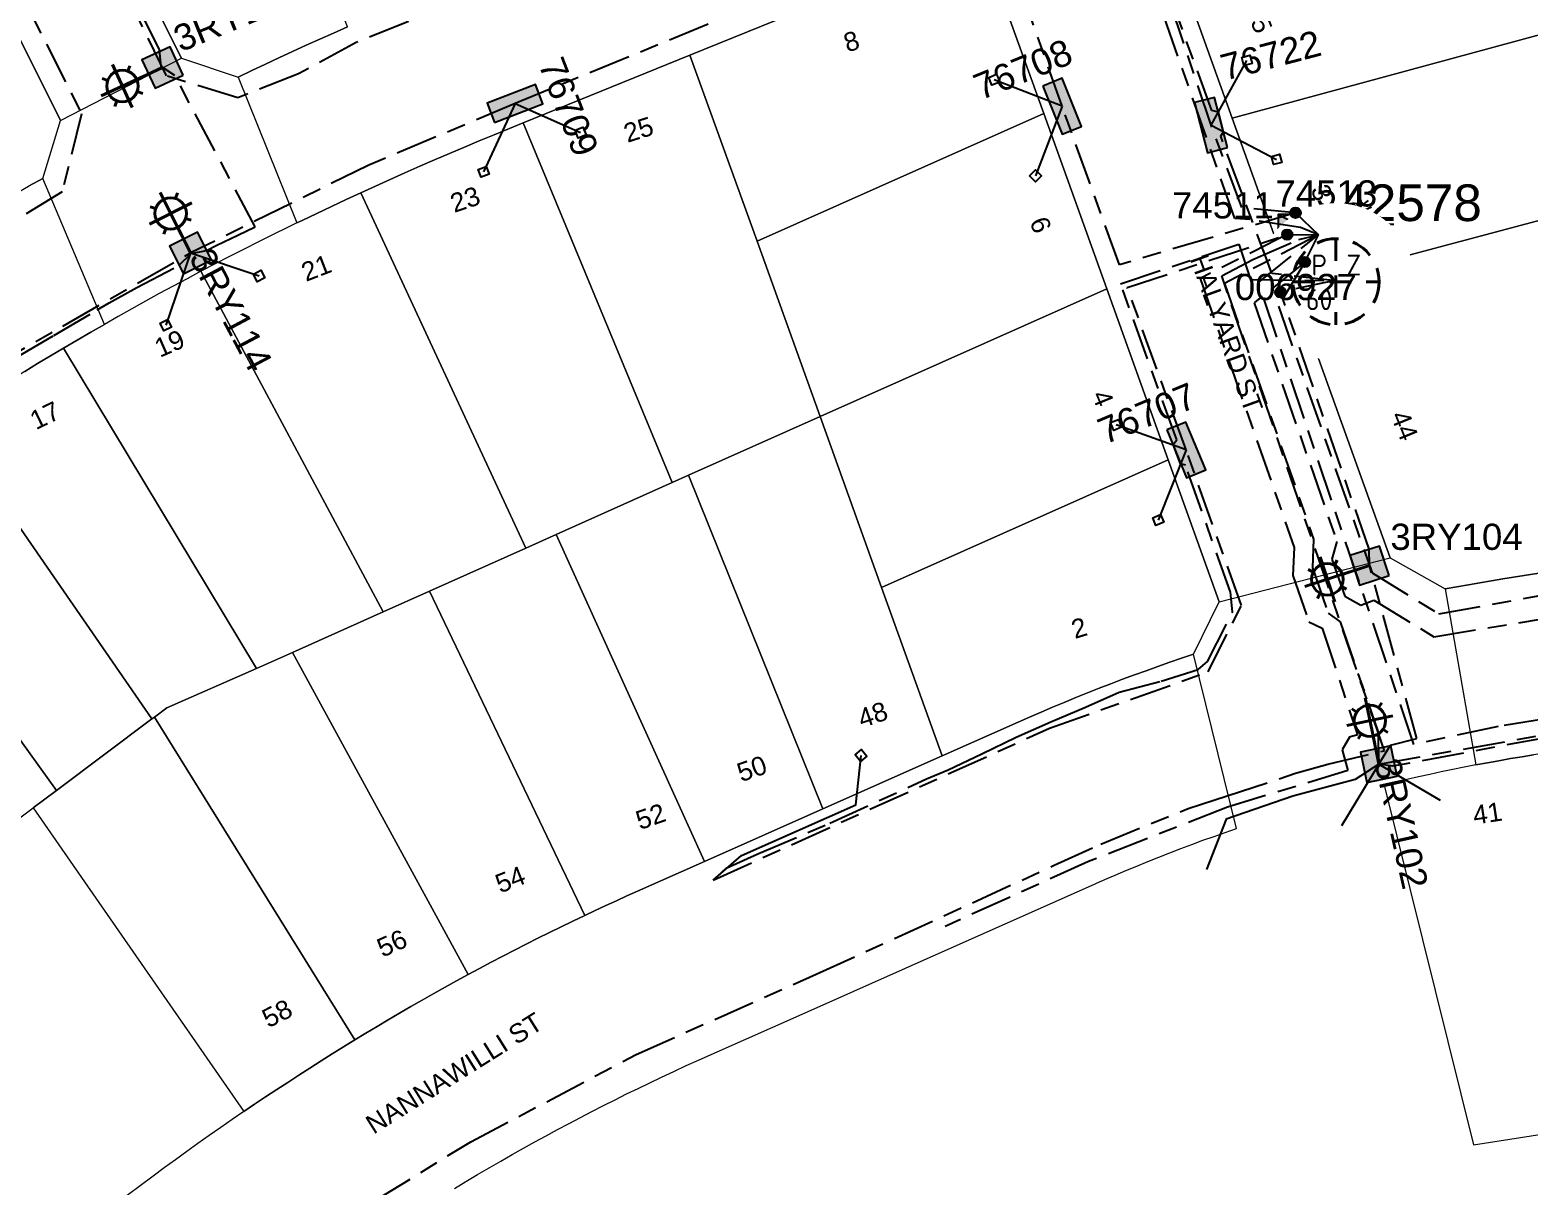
# Model space of a CAD drawing. Header units: metres. Extents: x 301080 to 303013, y 6182698 to 6183880.
# Drawn here: x 302355.8 to 302498.9, y 6182844.8 to 6182955.2 of the extents above; entities that cross this region are included whole.
import ezdxf
from ezdxf.enums import TextEntityAlignment as Align

# ---------------------------------------------------------------- set-up
doc = ezdxf.new("R2010")
doc.units = ezdxf.units.M
doc.linetypes.add('Cable Exist UG', pattern=[8.2, 4, -1.2, 1.8, -1.2])
doc.linetypes.add('Dash', pattern=[5, 3, -2])
doc.layers.get('0').update_dxf_attribs({"color": 6})
doc.layers.add('Cadastre Land Parcels_SP_EXT', color=9, linetype='Continuous', lineweight=5)
doc.layers.add('Cadastre Roads_SP_EXT', color=9, linetype='Continuous', lineweight=5)
for name, color, linetype in [('Equip_HV_EXT', 7, 'Continuous'), ('Equip_LV_EXT', 7, 'Continuous'), ('Equip_SL_EXT', 7, 'Continuous'), ('Equip_SP_SL_EXT', 7, 'Continuous'), ('Mains_HV_EXT', 7, 'Continuous'), ('Mains_LV_EXT', 7, 'Continuous'), ('Mains_SL_EXT', 7, 'Continuous'), ('Services_SP_EXT', 7, 'Continuous'), ('Sub_SP_EXT', 7, 'Continuous'), ('SupportsUG_SP_LV_EXT', 7, 'Continuous'), ('SupportsUG_SP_LV_SL_EXT', 7, 'Continuous')]:
    doc.layers.add(name, color=color, linetype=linetype)
doc.styles.add('COLUMN_LABEL', font='arial.ttf')
doc.styles.add('iecARIAL', font='arial.ttf', dxfattribs={"height": 2})
doc.styles.add('IESYMBOL1', font='isocp.shx')
doc.styles.add('POLE_LABEL', font='arial.ttf')
doc.styles.add('SLCP_LABEL', font='arial.ttf', dxfattribs={"height": 3.5})
doc.styles.get("Standard").update_dxf_attribs({"font": 'arial.ttf'})
doc.styles.add('SWITCH_LABEL', font='arial.ttf', dxfattribs={"height": 2.5})

# ---------------------------------------------------------------- blocks, each defined once
blk = doc.blocks.new('SUB_PADMOUNT_EXT')
for points in [[(0, 0), (-3.84, 1.92), (-3.84, -1.92)], [(0, 0), (3.84, 1.92), (3.84, -1.92)]]:
    blk.add_hatch(color=256).paths.add_polyline_path(points)
for p, q in [((3.84, 1.92), (-3.84, -1.92)), ((-3.84, 1.92), (3.84, -1.92))]:
    blk.add_line(p, q)
blk.add_lwpolyline([(-3.84, -1.92), (3.84, -1.92), (3.84, 1.92), (-3.84, 1.92)], close=True)
for tag, height, flags, p in [('ASSET_NUM', 3.5, 8, (2, 2)), ('STREET_CODE', 0.2, 9, (1.5, 0)), ('CONSTRUCTED_VOLTAGE', 0.2, 9, (1.5, -0.2)), ('OPERATING_VOLTAGE', 0.2, 9, (1.5, -0.6)), ('ORIENTATION', 0.2, 9, (1.5, -0.8)), ('OWNED_BY', 0.2, 9, (1.5, -1)), ('OPERATED_BY', 0.2, 9, (1.5, -1.2)), ('NO_PHASES', 0.2, 9, (1.5, -0.4)), ('MAINTAINED_BY', 0.2, 9, (1.5, -1.4)), ('SECONDARY_VOLTAGE', 0.2, 9, (1.5, -1.6)), ('STATE', 0.2, 9, (1.5, -1.8)), ('SUBSTATION_TYPE', 0.2, 9, (1.5, -2.2)), ('PARENT', 0.2, 9, (1.5, -2)), ('USAGE', 0.2, 9, (1.5, -2.4)), ('LEGEND', 0.2, 9, (1.5, -2.6)), ('LOCATION', 0.2, 9, (1.5, -2.8)), ('STREETNAME', 0.2, 9, (1.5, -3)), ('SUBURB', 0.2, 9, (1.5, -3.2)), ('Z', 0.2, 1, (1.5, -3.6)), ('NOTES', 0.2, 9, (1.5, -3.4))]:
    blk.add_attdef(tag, text='', height=height, dxfattribs=dict(flags=flags)).set_placement(p, align=Align.MIDDLE_LEFT)
blk = doc.blocks.new('COLUMN_EXT')
blk.add_hatch(color=256).paths.add_polyline_path([(-1.49, 1.48), (-1.49, -1.49), (1.48, -1.49), (1.48, 1.48)])
blk.add_lwpolyline([(-1.49, -1.49), (1.48, -1.49), (1.48, 1.48), (-1.49, 1.48)], close=True)
for tag, height, style, flags, p in [('ASSET_NUM', 2.5, 'COLUMN_LABEL', 8, (2, 2)), ('STRUCTURE_PLANT_NUMBER', 0.2, 'POLE_LABEL', 9, (1.81, 0.03)), ('STREET_CODE', 0.2, 'COLUMN_LABEL', 9, (1.81, -0.2))]:
    blk.add_attdef(tag, text='', height=height, dxfattribs=dict(style=style, flags=flags)).set_placement(p, align=Align.MIDDLE_LEFT)
at = {"flags": 9}
for tag, p in [('COLUMN_TYPE', (1.81, -0.4)), ('OWNED_BY', (1.81, -0.6)), ('STATE', (1.81, -0.8)), ('USAGE', (1.81, -1)), ('LEGEND', (1.81, -1.2)), ('LOCATION', (1.81, -1.4)), ('STREETNAME', (1.81, -1.6)), ('SUBURB', (1.81, -1.8)), ('NOTES', (1.81, -2))]:
    blk.add_attdef(tag, text='', height=0.2, dxfattribs=at).set_placement(p, align=Align.MIDDLE_LEFT)
at = {"flags": 1}
blk.add_attdef('Z', (1.81, -2.35), '', height=0.2, dxfattribs=at)
blk = doc.blocks.new('PILLAR_EXT')
blk.add_hatch(color=256).paths.add_polyline_path([(-2.475, 0.99), (-2.475, -0.99), (2.475, -0.99), (2.475, 0.99)])
blk.add_lwpolyline([(-2.475, -0.99), (2.475, -0.99), (2.475, 0.99), (-2.475, 0.99)], close=True)
at = {"style": 'iecARIAL', "flags": 8}
blk.add_attdef('ASSET_NUM', (1.5, 3.5), '', height=2.5, dxfattribs=at)
for tag, p, flags in [('OWNED_BY', (0, -0.2), 9), ('STATE', (0, -0.4), 9), ('SUPPORT_TYPE', (0, -0.6), 9), ('USAGE', (0, -0.8), 9), ('LEGEND', (0, -1), 9), ('LOCATION', (0, -1.2), 9), ('NOTES', (0, -1.4), 9), ('PARENT', (0, -1.6), 9), ('STREETNAME', (0, -1.8), 9), ('SUBURB', (0, -2), 1)]:
    blk.add_attdef(tag, p, '', height=0.2, dxfattribs=dict(flags=flags))
blk = doc.blocks.new('SL_LANTERN_EXT')
at = {"lineweight": 40}
for p, q in [((0, 1.97), (0, 6.47)), ((-1.46, 5.68), (-1.06, 5.28)), ((1.46, 5.68), (1.06, 5.28)), ((-2.25, 4.22), (2.25, 4.22)), ((-1.46, 2.76), (-1.06, 3.16)), ((1.46, 2.76), (1.06, 3.16)), ((0, 0), (0, 2.72))]:
    blk.add_line(p, q, dxfattribs=at)
blk.add_circle((0, 4.22), 1.5, dxfattribs=at)
at = {"style": 'iecARIAL', "flags": 8}
blk.add_attdef('ASSET_NUM', (1.5, 1.5), '', height=2.5, dxfattribs=at)
for tag, p, height, flags in [('CONSTRUCTED_VOLTAGE', (0.98, -0.65), 0.2, 9), ('CONTROL_TYPE', (0.98, -0.85), 0.2, 9), ('LANTERN_PURPOSE', (0.98, -1.05), 0.2, 9), ('LANTERN_TYPE', (0.98, -1.25), 0.2, 9), ('NO_PHASES', (0.98, -1.45), 0.2, 9), ('LNUMBER', (2.18, -3.25), 2.5, 8), ('OPERATING_VOLTAGE', (0.98, -1.65), 0.2, 9), ('ORIENTATION', (0.98, -1.85), 0.2, 9), ('OWNED_BY', (0.98, -2.05), 0.2, 9), ('STATE', (0.98, -2.25), 0.2, 9), ('USAGE', (0.98, -2.45), 0.2, 9), ('CEXIST', (0.98, -2.65), 0.2, 9), ('CNEW', (0.98, -2.85), 0.2, 9), ('CNUMBER', (0.98, -3.05), 0.2, 9), ('CREMOVE', (0.98, -3.25), 0.2, 9), ('CREPLACE', (0.98, -3.45), 0.2, 9), ('LKINGHEIGHT', (0.98, -3.65), 0.2, 9), ('LBRACKET', (0.98, -3.85), 0.2, 9), ('LBRACKETVOCAB', (0.98, -4.05), 0.2, 9), ('LCATEGORY', (0.98, -4.25), 0.2, 9), ('LCHARGE1', (0.98, -4.45), 0.2, 9), ('LCHARGE1PERCENT', (0.98, -4.65), 0.2, 9), ('LCHARGE2', (0.98, -4.85), 0.2, 9), ('LCHARGE2PERCENT', (0.98, -5.05), 0.2, 9), ('LCHARGE3', (0.98, -5.25), 0.2, 9), ('LCHARGE3PERCENT', (0.98, -5.45), 0.2, 9), ('LEXIST', (0.98, -5.65), 0.2, 9), ('LLAMP', (0.98, -5.85), 0.2, 9), ('LLAMPVOCAB', (0.98, -6.05), 0.2, 9), ('LMAST', (0.98, -6.25), 0.2, 9), ('LMASTVOCAB', (0.98, -6.45), 0.2, 9), ('LNEW', (0.98, -6.65), 0.2, 9), ('LANTNUMBER', (0.98, -6.85), 0.2, 9), ('LOUTREACH', (0.98, -7.25), 0.2, 9), ('LOUTREACHVOCAB', (0.98, -7.45), 0.2, 9), ('LRATECODE', (0.98, -7.65), 0.2, 9), ('LREMOVE', (0.98, -7.85), 0.2, 9), ('LREPLACE', (0.98, -8.05), 0.2, 9), ('LTYPE', (0.98, -8.25), 0.2, 9), ('LTYPEVOCAB', (0.98, -8.45), 0.2, 9), ('LEGEND', (0.98, -8.65), 0.2, 9), ('STREETNAME', (0.98, -9.25), 0.2, 9), ('SUBURB', (0.98, -9.45), 0.2, 1), ('LOCATION', (0.98, -8.85), 0.2, 9), ('NOTES', (0.98, -9.05), 0.2, 9)]:
    blk.add_attdef(tag, p, '', height=height, dxfattribs=dict(flags=flags))
blk = doc.blocks.new('CCP_EXT')
at = {"flags": 9}
for tag, p in [('LEGEND', (0, -1.4)), ('STATE', (0, -1.8)), ('LIFE_SUPPORT', (0, -1.6)), ('NOTES', (0, -2))]:
    blk.add_attdef(tag, text='', height=0.2, dxfattribs=at).set_placement(p, align=Align.MIDDLE_LEFT)
blk.add_wipeout([(0, 0.57), (0.57, 0), (0, -0.57), (-0.57, 0)])
blk.add_lwpolyline([(-0.57, 0), (0, 0.57), (0.57, 0), (0, -0.57), (-0.57, 0)])
at = {"flags": 1}
blk.add_attdef('Z', (0, 0), '', height=0.2, dxfattribs=at)
at = {"flags": 9}
for tag, p in [('CCP_TYPE', (0, 0)), ('CONSTRUCTED_VOLTAGE', (0, -0.2)), ('OPERATING_VOLTAGE', (0, -0.6)), ('ORIENTATION', (0, -0.8)), ('OWNED_BY', (0, -1)), ('NO_PHASES', (0, -0.4)), ('USAGE', (0, -1.2))]:
    blk.add_attdef(tag, text='', height=0.2, dxfattribs=at).set_placement(p, align=Align.MIDDLE_LEFT)
blk = doc.blocks.new('LV_UG_DFUSE_CLOSED_EXT')
for points in [[(1, 0), (0, 0)], [(5.04, 0.73), (2.16, -0.72)], [(5.05, -0.71), (2.16, 0.72)], [(6.2, 0.01), (7.2, 0.01)]]:
    blk.add_lwpolyline(points)
for centre in [(1.8, 0), (5.4, 0.01)]:
    blk.add_circle(centre, 0.8)
at = {"flags": 9}
for tag, p in [('ACTUAL_STATUS', (0, 0)), ('CONSTRUCTED_VOLTAGE', (0, -0.2)), ('OPERATING_VOLTAGE', (0, -0.6)), ('ORIENTATION', (0, -0.8)), ('STATE', (0, -1)), ('SWITCH_TYPE', (0, -1.2)), ('NO_PHASES', (0, -0.4)), ('USAGE', (0, -1.4)), ('NOTES', (0, -1.6))]:
    blk.add_attdef(tag, text='', height=0.2, dxfattribs=at).set_placement(p, align=Align.MIDDLE_LEFT)
at = {"flags": 1}
blk.add_attdef('Z', (0, 0), '', height=0.2, dxfattribs=at)
blk = doc.blocks.new('SWG_HOLEC_SU_EXT')
blk.add_line((1.8, -2), (5.8, -2))
for points in [[(1, 0), (0, 0)], [(6.6, 0), (7.6, 0)]]:
    blk.add_lwpolyline(points)
for points in [[(1.8, -0.8, 1), (1.8, 0.8, 1)], [(5.8, -0.8, 1), (5.8, 0.8, 1)]]:
    blk.add_lwpolyline(points, format="xyb", close=True)
at = {"style": 'SWITCH_LABEL', "flags": 8}
blk.add_attdef('ASSET_NUM', text='', height=2.5, rotation=179.9544, dxfattribs=at).set_placement((-2.4, 0), align=Align.MIDDLE_LEFT)
at = {"flags": 1}
blk.add_attdef('Z', (0, 0), '', height=0.2, dxfattribs=at)
at = {"flags": 9}
for tag, p in [('ACTUAL_STATUS', (0, -0.4)), ('CONSTRUCTED_VOLTAGE', (0, -0.6)), ('OPERATING_VOLTAGE', (0, -1)), ('ORIENTATION', (0, -1.2)), ('OWNED_BY', (0, -1.4)), ('NO_PHASES', (0, -0.8)), ('STATE', (0, -1.8)), ('SWITCH_TYPE', (0, -2)), ('STREETNAME', (0, -2.6)), ('SUBURB', (0, -2.8)), ('PARENT', (0, -1.6)), ('USAGE', (0, -2.2)), ('LOCATION', (0, -2.4)), ('NOTES', (0, -3))]:
    blk.add_attdef(tag, text='', height=0.2, dxfattribs=at).set_placement(p, align=Align.MIDDLE_LEFT)
at = {"style": 'SWITCH_LABEL', "flags": 9}
blk.add_attdef('STREET_CODE', text='', height=0.2, dxfattribs=at).set_placement((0, -0.2), align=Align.MIDDLE_LEFT)
blk = doc.blocks.new('SLCP_ZELL_EXT')
blk.add_wipeout([(-0.24, 7.5), (-0.71, 7.47), (-1.17, 7.41), (-1.64, 7.32), (-2.09, 7.21), (-2.54, 7.06), (-2.98, 6.89), (-3.41, 6.69), (-3.82, 6.46), (-4.22, 6.21), (-4.6, 5.93), (-4.96, 5.63), (-5.31, 5.31), (-5.63, 4.96), (-5.93, 4.6), (-6.21, 4.22), (-6.46, 3.82), (-6.69, 3.41), (-6.89, 2.98), (-7.06, 2.54), (-7.21, 2.09), (-7.32, 1.64), (-7.41, 1.17), (-7.47, 0.71), (-7.5, 0.24), (-7.5, -0.24), (-7.47, -0.71), (-7.41, -1.17), (-7.32, -1.64), (-7.21, -2.09), (-7.06, -2.54), (-6.89, -2.98), (-6.69, -3.41), (-6.46, -3.82), (-6.21, -4.22), (-5.93, -4.6), (-5.63, -4.96), (-5.31, -5.31), (-4.96, -5.63), (-4.6, -5.93), (-4.22, -6.21), (-3.82, -6.46), (-3.41, -6.69), (-2.98, -6.89), (-2.54, -7.06), (-2.09, -7.21), (-1.64, -7.32), (-1.17, -7.41), (-0.71, -7.47), (-0.24, -7.5), (0.24, -7.5), (0.71, -7.47), (1.17, -7.41), (1.64, -7.32), (2.09, -7.21), (2.54, -7.06), (2.98, -6.89), (3.41, -6.69), (3.82, -6.46), (4.22, -6.21), (4.6, -5.93), (4.96, -5.63), (5.31, -5.31), (5.63, -4.96), (5.93, -4.6), (6.21, -4.22), (6.46, -3.82), (6.69, -3.41), (6.89, -2.98), (7.06, -2.54), (7.21, -2.09), (7.32, -1.64), (7.41, -1.17), (7.47, -0.71), (7.5, -0.24), (7.5, 0.24), (7.47, 0.71), (7.41, 1.17), (7.32, 1.64), (7.21, 2.09), (7.06, 2.54), (6.89, 2.98), (6.69, 3.41), (6.46, 3.82), (6.21, 4.22), (5.93, 4.6), (5.63, 4.96), (5.31, 5.31), (4.96, 5.63), (4.6, 5.93), (4.22, 6.21), (3.82, 6.46), (3.41, 6.69), (2.98, 6.89), (2.54, 7.06), (2.09, 7.21), (1.64, 7.32), (1.17, 7.41), (0.71, 7.47), (0.24, 7.5)])
at = {"linetype": 'Dash', "lineweight": 40, "ltscale": 0.7}
for p, q in [((0, 4.11), (0, -4.11)), ((-4.11, 0), (4.11, 0))]:
    blk.add_line(p, q, dxfattribs=at)
blk.add_circle((0, 0), 4.11, dxfattribs=at)
at = {"lineweight": 40, "style": 'IESYMBOL1'}
for s, p in [('P', (-1.6, 0)), ('Z', (1.7, 0)), ('60', (-1.61, -3.31))]:
    blk.add_text(s, height=2, dxfattribs=at).set_placement(p, align=Align.BOTTOM_CENTER)
at = {"style": 'SLCP_LABEL'}
for tag, height, flags, p in [('ASSET_NUM', 2.5, 8, (2, 2)), ('STREET_CODE', 0.2, 9, (0, -0.2))]:
    blk.add_attdef(tag, text='', height=height, dxfattribs=dict(at, flags=flags)).set_placement(p, align=Align.MIDDLE_LEFT)
at = {"flags": 1}
blk.add_attdef('Z', (0, 0), '', height=0.2, dxfattribs=at)
at = {"flags": 9}
for tag, p in [('CONSTRUCTED_VOLTAGE', (0, -0.4)), ('CONTROL_TYPE', (0, -0.6)), ('OPERATING_VOLTAGE', (0, -1)), ('ORIENTATION', (0, -1.2)), ('OWNED_BY', (0, -1.4)), ('NO_PHASES', (0, -0.8)), ('STATE', (0, -2)), ('USAGE', (0, -1.6)), ('LOCATION', (0, -1.8)), ('NOTES', (0, -2.2))]:
    blk.add_attdef(tag, text='', height=0.2, dxfattribs=at).set_placement(p, align=Align.MIDDLE_LEFT)
blk = doc.blocks.new('CONNECTOR_NODE_EXT')
h = blk.add_hatch(color=256)
edge = h.paths.add_edge_path()
edge.add_arc((0, 0), 0.5, 0, 360)
blk.add_circle((0, 0), 0.5)
at = {"flags": 1}
blk.add_attdef('Z', (0, 0), '', height=0.2, dxfattribs=at)
at = {"flags": 9}
for tag, p in [('CONNECTOR_TYPE', (0, 0)), ('CONSTRUCTED_VOLTAGE', (0, -0.2)), ('OPERATING_VOLTAGE', (0, -0.6)), ('ORIENTATION', (0, -0.8)), ('SUBTYPE', (0, -1)), ('NO_PHASES', (0, -0.4)), ('USAGE', (0, -1.2)), ('NOTES', (0, -1.4))]:
    blk.add_attdef(tag, text='', height=0.2, dxfattribs=at).set_placement(p, align=Align.MIDDLE_LEFT)

msp = doc.modelspace()

# ---------------------------------------------------------------- linework, layer by layer
at = {"layer": 'Cadastre Land Parcels_SP_EXT', "linetype": 'Continuous'}
for points in [[(302376.94, 6182951.29), (302378.24, 6182951.9), (302379.53, 6182952.51), (302380.84, 6182953.11), (302382.14, 6182953.71), (302383.44, 6182954.3), (302384.75, 6182954.88), (302386.06, 6182955.46), (302379.68, 6182971.89), (302363.75, 6182965.47), (302370.25, 6182952.47), (302375.65, 6182950.67), (302376.94, 6182951.29)], [(302501.77, 6182955.26), (302496.01, 6182971.21), (302464.76, 6182962.71), (302470.49, 6182946.75), (302501.77, 6182955.26)], [(302452.5, 6182947.21), (302447.44, 6182961.3), (302443.8, 6182962.93), (302440.6, 6182961.64), (302418.75, 6182952.78), (302425.15, 6182935.03), (302452.5, 6182947.21)], [(302347.75, 6182935.64), (302349.06, 6182936.43), (302350.37, 6182937.21), (302351.68, 6182937.98), (302353, 6182938.75), (302354.33, 6182939.51), (302355.65, 6182940.26), (302356.99, 6182941), (302358.69, 6182946.54), (302352.08, 6182959.78), (302336.46, 6182948.92), (302346.45, 6182934.85), (302347.75, 6182935.64)], [(302500.47, 6182937.19), (302507.62, 6182939.1), (302501.77, 6182955.26), (302470.49, 6182946.75), (302476.25, 6182930.73), (302500.47, 6182937.19)], [(302418.61, 6182912.68), (302431.17, 6182918.28), (302425.15, 6182935.03), (302418.75, 6182952.78), (302402.85, 6182946.3), (302417.04, 6182911.98), (302418.61, 6182912.68)], [(302458.52, 6182930.45), (302452.5, 6182947.21), (302425.15, 6182935.03), (302431.17, 6182918.28), (302458.52, 6182930.45)], [(302405.98, 6182907.03), (302417.04, 6182911.98), (302402.85, 6182946.3), (302400.08, 6182945.17), (302398.65, 6182944.58), (302397.23, 6182943.99), (302395.81, 6182943.39), (302394.39, 6182942.78), (302392.97, 6182942.16), (302391.56, 6182941.54), (302390.15, 6182940.91), (302388.75, 6182940.27), (302387.34, 6182939.63), (302403.09, 6182905.73), (302405.98, 6182907.03)], [(302393.9, 6182901.61), (302403.09, 6182905.73), (302387.34, 6182939.63), (302385.94, 6182938.98), (302384.54, 6182938.33), (302383.14, 6182937.67), (302381.75, 6182937), (302381.23, 6182936.75), (302380.36, 6182936.33), (302378.97, 6182935.65), (302377.59, 6182934.96), (302376.21, 6182934.26), (302374.83, 6182933.56), (302373.46, 6182932.85), (302372.09, 6182932.14), (302389.49, 6182899.63), (302393.9, 6182901.61)], [(302491.92, 6182902.03), (302493.02, 6182902.23), (302494.12, 6182902.42), (302495.22, 6182902.6), (302496.32, 6182902.78), (302505.66, 6182904.25), (302500.47, 6182937.19), (302476.25, 6182930.73), (302485.56, 6182904.8), (302490.82, 6182901.83), (302491.92, 6182902.03)], [(302380.82, 6182895.76), (302389.49, 6182899.63), (302372.09, 6182932.14), (302370.77, 6182931.43), (302369.44, 6182930.72), (302368.12, 6182930.01), (302366.8, 6182929.28), (302365.49, 6182928.55), (302364.18, 6182927.82), (302362.88, 6182927.07), (302361.57, 6182926.32), (302360.27, 6182925.57), (302358.98, 6182924.8), (302377.38, 6182894.24), (302380.82, 6182895.76)], [(302464.37, 6182914.14), (302458.52, 6182930.45), (302431.17, 6182918.28), (302437.03, 6182901.97), (302464.37, 6182914.14)], [(302367.66, 6182889.58), (302368.83, 6182890.46), (302377.38, 6182894.24), (302358.98, 6182924.8), (302357.74, 6182924.07), (302356.51, 6182923.33), (302355.28, 6182922.58), (302354.05, 6182921.82), (302352.83, 6182921.06), (302351.61, 6182920.3), (302350.4, 6182919.54), (302349.19, 6182918.77), (302347.98, 6182918), (302354.15, 6182909.64), (302353.66, 6182909.34), (302367.42, 6182889.41), (302367.66, 6182889.58)], [(302442.81, 6182885.89), (302437.03, 6182901.97), (302431.17, 6182918.28), (302418.61, 6182912.68), (302431.43, 6182880.83), (302442.81, 6182885.89)], [(302367.42, 6182889.41), (302353.66, 6182909.34), (302354.15, 6182909.64), (302347.98, 6182918), (302346.71, 6182917.17), (302345.44, 6182916.33), (302344.18, 6182915.49), (302342.92, 6182914.65), (302341.67, 6182913.79), (302340.41, 6182912.93), (302339.17, 6182912.07), (302338.25, 6182911.43), (302343.48, 6182903.91), (302344.09, 6182902.34), (302358.3, 6182882.6), (302367.42, 6182889.41)], [(302450.06, 6182889.11), (302451.15, 6182889.59), (302452.25, 6182890.07), (302453.35, 6182890.53), (302454.46, 6182891), (302455.57, 6182891.45), (302456.68, 6182891.9), (302457.79, 6182892.34), (302458.91, 6182892.77), (302460.03, 6182893.2), (302461.15, 6182893.61), (302462.27, 6182894.02), (302463.4, 6182894.43), (302464.53, 6182894.82), (302465.66, 6182895.21), (302466.8, 6182895.6), (302469.24, 6182900.58), (302464.37, 6182914.14), (302437.03, 6182901.97), (302442.81, 6182885.89), (302450.06, 6182889.11)], [(302431.43, 6182880.83), (302418.61, 6182912.68), (302417.04, 6182911.98), (302405.98, 6182907.03), (302420.15, 6182875.82), (302431.43, 6182880.83)], [(302356.07, 6182880.93), (302358.3, 6182882.6), (302344.09, 6182902.34), (302343.48, 6182903.91), (302338.25, 6182911.43), (302327.82, 6182904.14), (302333.04, 6182896.72), (302333.14, 6182896.33), (302348.4, 6182875.21), (302356.07, 6182880.93)], [(302409.71, 6182871.13), (302410.72, 6182871.6), (302411.73, 6182872.06), (302412.74, 6182872.52), (302413.75, 6182872.97), (302420.15, 6182875.82), (302405.98, 6182907.03), (302403.09, 6182905.73), (302393.9, 6182901.61), (302408.71, 6182870.66), (302409.71, 6182871.13)], [(302398.68, 6182865.61), (302399.78, 6182866.2), (302400.89, 6182866.78), (302402, 6182867.35), (302403.11, 6182867.92), (302404.22, 6182868.48), (302405.34, 6182869.03), (302406.46, 6182869.58), (302407.58, 6182870.12), (302408.71, 6182870.66), (302393.9, 6182901.61), (302389.49, 6182899.63), (302380.82, 6182895.76), (302397.58, 6182865.02), (302398.68, 6182865.61)], [(302387.83, 6182859.43), (302388.9, 6182860.07), (302389.97, 6182860.71), (302391.05, 6182861.34), (302392.13, 6182861.97), (302393.21, 6182862.59), (302394.3, 6182863.2), (302395.39, 6182863.81), (302396.48, 6182864.42), (302397.58, 6182865.02), (302380.82, 6182895.76), (302377.38, 6182894.24), (302368.83, 6182890.46), (302367.66, 6182889.58), (302386.76, 6182858.78), (302387.83, 6182859.43)], [(302377.21, 6182852.65), (302378.26, 6182853.35), (302379.32, 6182854.04), (302380.37, 6182854.73), (302381.43, 6182855.42), (302382.49, 6182856.1), (302383.55, 6182856.78), (302384.62, 6182857.45), (302385.69, 6182858.12), (302386.76, 6182858.78), (302367.66, 6182889.58), (302367.42, 6182889.41), (302358.3, 6182882.6), (302356.07, 6182880.93), (302376.17, 6182851.94), (302377.21, 6182852.65)], [(302498, 6182849.47), (302507.36, 6182850.94), (302501.59, 6182886.35), (302499.25, 6182885.99), (302498.15, 6182885.81), (302497.04, 6182885.63), (302495.94, 6182885.43), (302494.83, 6182885.23), (302493.73, 6182885.02), (302492.63, 6182884.81), (302491.53, 6182884.59), (302490.44, 6182884.36), (302489.34, 6182884.12), (302488.25, 6182883.88), (302487.15, 6182883.63), (302486.06, 6182883.37), (302484.97, 6182883.1), (302493.51, 6182848.77), (302498, 6182849.47)]]:
    msp.add_lwpolyline(points, close=True, dxfattribs=at)
at = {"layer": 'Cadastre Roads_SP_EXT', "linetype": 'Continuous'}
for points in [[(302352.08, 6182959.78), (302358.69, 6182946.54), (302370.25, 6182952.47), (302370.25, 6182952.47), (302363.75, 6182965.47)], [(302355.28, 6182922.58), (302356.51, 6182923.33), (302357.74, 6182924.07), (302358.98, 6182924.8), (302360.27, 6182925.57), (302361.57, 6182926.32), (302362.88, 6182927.07), (302356.99, 6182941), (302355.65, 6182940.26)], [(302505.66, 6182904.25), (302496.32, 6182902.78), (302495.22, 6182902.6), (302494.12, 6182902.42), (302493.02, 6182902.23), (302491.92, 6182902.03), (302490.82, 6182901.83), (302493.73, 6182885.02), (302494.83, 6182885.23), (302495.94, 6182885.43), (302497.04, 6182885.63), (302498.15, 6182885.81), (302499.25, 6182885.99)]]:
    msp.add_lwpolyline(points, dxfattribs=at)
at = {"layer": 'Mains_LV_EXT', "linetype": 'Cable Exist UG'}
for points in [[(302399.51, 6182958.99), (302386.91, 6182953.99), (302381.41, 6182950.97), (302375.6, 6182948.7), (302368.81, 6182950.8), (302359.15, 6182970.59), (302357.32, 6182976.46), (302357.75, 6182981.68)], [(302468.47, 6182946.09), (302456.7, 6182981.25)], [(302353.65, 6182961.12), (302360.7, 6182947.18), (302358.84, 6182939.72), (302335.88, 6182925.72)], [(302484.48, 6182885.11), (302516.73, 6182890.82)]]:
    msp.add_lwpolyline(points, dxfattribs=at)
at = {"layer": 'Mains_SL_EXT', "linetype": 'Cable Exist UG'}
for points in [[(302368.29, 6182951.7), (302368.13, 6182953.28), (302368.13, 6182953.28), (302362.06, 6182965.44)], [(302371.15, 6182933.85), (302372.61, 6182934.11), (302372.61, 6182934.11), (302373.6, 6182934.64), (302375.61, 6182935.58), (302377.25, 6182936.39), (302369.6, 6182950.84), (302368.29, 6182951.7)], [(302537.68, 6182907.62), (302537.65, 6182905.7), (302539.5, 6182894), (302537.46, 6182893.7), (302529.25, 6182892.44), (302518.36, 6182890.59), (302518.03, 6182890.03), (302516.02, 6182889.69), (302515.57, 6182890.16), (302500.61, 6182887.66), (302485.82, 6182884.91), (302484.48, 6182885.11)], [(302484.48, 6182885.11), (302485.59, 6182886.92), (302488.1, 6182887.55), (302483.58, 6182904.05)]]:
    msp.add_lwpolyline(points, dxfattribs=at)
at = {"layer": 'Services_SP_EXT'}
for points in [[(302484.48, 6182885.11), (302482.21, 6182883.62), (302476.26, 6182882.05), (302469.9, 6182879.86), (302468.04, 6182875.06)], [(302484.48, 6182885.11), (302480.9, 6182879.2)], [(302484.48, 6182885.11), (302490.34, 6182881.65)]]:
    msp.add_lwpolyline(points, dxfattribs=at)

# ---------------------------------------------------------------- block references
at = {"layer": 'Equip_HV_EXT'}
ref = msp.add_blockref('SWG_HOLEC_SU_EXT', (302476.84, 6182935.18), dxfattribs=dict(at, rotation=24.19758178595617))
ref.add_attrib('ASSET_NUM', '74511', dxfattribs={"layer": '0', "height": 2.5, "style": 'SWITCH_LABEL'}).set_placement((302474.45, 6182936.43), align=Align.BOTTOM_RIGHT)
ref = msp.add_blockref('SWG_HOLEC_SU_EXT', (302477.01, 6182936.32), dxfattribs=dict(at, rotation=350.7185353344932))
ref.add_attrib('ASSET_NUM', '74513', dxfattribs={"layer": '0', "height": 2.5, "style": 'SWITCH_LABEL'}).set_placement((302474.61, 6182937.57), align=Align.BOTTOM_LEFT)
ref = msp.add_blockref('SWG_HOLEC_SU_EXT', (302477.39, 6182934.37), dxfattribs=dict(at, rotation=36.62132726554156))
ref.add_attrib('ASSET_NUM', '74512', dxfattribs={"layer": '0', "height": 2.5, "style": 'SWITCH_LABEL'}).set_placement((302474.99, 6182935.62), align=Align.TOP_LEFT)
at = {"layer": 'Equip_LV_EXT'}
for p in [(302477.76, 6182935.93), (302477.97, 6182936.3), (302478.31, 6182936.54), (302478.72, 6182936.63)]:
    msp.add_blockref('LV_UG_DFUSE_CLOSED_EXT', p, dxfattribs=at)
at = {"layer": 'Equip_SP_SL_EXT'}
for p, rotation in [((302368.43, 6182951.59), 114.7913433982836), ((302371.1, 6182933.89), 26.7547643951004), ((302483.58, 6182904.05), 108.0326241496978), ((302484.48, 6182885.11), 11.72271635466102)]:
    msp.add_blockref('SL_LANTERN_EXT', p, dxfattribs=dict(at, rotation=rotation))
at = {"layer": 'Sub_SP_EXT'}
ref = msp.add_blockref('SUB_PADMOUNT_EXT', (302478.71, 6182935.63), dxfattribs=at)
ref.add_attrib('ASSET_NUM', '42578', dxfattribs={"layer": '0', "height": 3.5}).set_placement((302480.71, 6182935.88), align=Align.BOTTOM_LEFT)
at = {"layer": 'SupportsUG_SP_LV_EXT'}
ref = msp.add_blockref('PILLAR_EXT', (302454.26, 6182947.89), dxfattribs=dict(at, rotation=292.0370560037279))
ref.add_attrib('ASSET_NUM', '76708', dxfattribs={"layer": '0', "height": 2.5, "rotation": 22.0733, "style": 'iecARIAL'}).set_placement((302455.76, 6182951.39), align=Align.BOTTOM_RIGHT)
ref = msp.add_blockref('PILLAR_EXT', (302468.47, 6182946.09), dxfattribs=dict(at, rotation=104.6132483141077))
ref.add_attrib('ASSET_NUM', '76722', dxfattribs={"layer": '0', "height": 2.5, "rotation": 14.7216, "style": 'iecARIAL'}).set_placement((302469.97, 6182949.59), align=Align.BOTTOM_LEFT)
ref = msp.add_blockref('PILLAR_EXT', (302402.06, 6182948.15), dxfattribs=dict(at, rotation=20.96743616202474))
ref.add_attrib('ASSET_NUM', '76709', dxfattribs={"layer": '0', "height": 2.5, "rotation": 291.1914, "style": 'iecARIAL'}).set_placement((302403.56, 6182951.65), align=Align.BOTTOM_LEFT)
ref = msp.add_blockref('PILLAR_EXT', (302466.1, 6182915.09), dxfattribs=dict(at, rotation=292.4087055590213))
ref.add_attrib('ASSET_NUM', '76707', dxfattribs={"layer": '0', "height": 2.5, "rotation": 22.4449, "style": 'iecARIAL'}).set_placement((302467.6, 6182918.59), align=Align.BOTTOM_RIGHT)
at = {"layer": 'SupportsUG_SP_LV_SL_EXT'}
ref = msp.add_blockref('COLUMN_EXT', (302368.43, 6182951.59), dxfattribs=dict(at, rotation=114.7913433982836))
ref.add_attrib('ASSET_NUM', '3RY116', dxfattribs={"layer": '0', "height": 2.5, "rotation": 22.1408, "style": 'COLUMN_LABEL'}).set_placement((302370.43, 6182952.34), align=Align.BOTTOM_LEFT)
ref = msp.add_blockref('COLUMN_EXT', (302371.1, 6182933.89), dxfattribs=dict(at, rotation=26.7547643951004))
ref.add_attrib('ASSET_NUM', '3RY114', dxfattribs={"layer": '0', "height": 2.5, "rotation": 297.9043, "style": 'COLUMN_LABEL'}).set_placement((302373.1, 6182934.64), align=Align.TOP_LEFT)
ref = msp.add_blockref('COLUMN_EXT', (302483.58, 6182904.05), dxfattribs=dict(at, rotation=108.0326241496978))
ref.add_attrib('ASSET_NUM', '3RY104', dxfattribs={"layer": '0', "height": 2.5, "style": 'COLUMN_LABEL'}).set_placement((302485.58, 6182904.8), align=Align.BOTTOM_LEFT)
ref = msp.add_blockref('COLUMN_EXT', (302484.48, 6182885.11), dxfattribs=dict(at, rotation=11.72271635466102))
ref.add_attrib('ASSET_NUM', '3RY102', dxfattribs={"layer": '0', "height": 2.5, "rotation": 282.5654, "style": 'COLUMN_LABEL'}).set_placement((302486.48, 6182885.86), align=Align.TOP_LEFT)

# ---------------------------------------------------------------- texts
at = {"layer": 'Cadastre Land Parcels_SP_EXT'}
for s, rotation, p in [('5', 292.0503, (302472.2, 6182955.97)), ('8', 17.4964, (302433.76, 6182953.02)), ('25', 17.6092, (302412.78, 6182944.39)), ('23', 18.7514, (302396.26, 6182937.7)), ('3', 292.053, (302477.94, 6182939.97)), ('6', 292.0384, (302451.12, 6182936.88)), ('21', 21.0601, (302382.11, 6182931.12)), ('19', 23.6387, (302368.17, 6182923.87)), ('17', 26.1368, (302356.35, 6182916.96)), ('4', 292.0372, (302457.05, 6182920.34)), ('44', 292.0522, (302485.57, 6182918.38)), ('2', 16.7839, (302455.47, 6182897.04)), ('48', 19.1481, (302435.16, 6182888.52)), ('50', 19.147, (302423.63, 6182883.37)), ('52', 19.1484, (302413.97, 6182878.8)), ('41', 8.4889, (302493.59, 6182879.32)), ('54', 21.519, (302400.63, 6182872.75)), ('56', 24.285, (302389.41, 6182866.62)), ('58', 26.9853, (302378.52, 6182859.88))]:
    msp.add_text(s, height=1.8, rotation=rotation, dxfattribs=at).set_placement(p)
at = {"layer": 'Cadastre Roads_SP_EXT'}
for s, rotation, p in [('HALYARD ST', 289.7931, (302466.42, 6182933.35)), ('NANNAWILLI ST', 32.0866, (302388.56, 6182849.73))]:
    msp.add_text(s, height=1.8, rotation=rotation, dxfattribs=at).set_placement(p)

# ---------------------------------------------------------------- next in the draw order: block references
at = {"layer": 'Services_SP_EXT'}
for p, rotation in [((302471.89, 6182952.27), 59.74003552294083), ((302447.79, 6182950.42), 156.9823185003518), ((302408.31, 6182945.38), 335.9498238493869), ((302474.72, 6182942.81), 329.7035104808372), ((302399.06, 6182941.63), 245.4391078416351), ((302377.64, 6182931.69), 341.7371521594634), ((302368.73, 6182927), 251.7009272062672), ((302459.41, 6182917.48), 157.3544680883524), ((302463.43, 6182908.4), 247.390592968524), ((302435.07, 6182885.92), 84.3069198261206)]:
    msp.add_blockref('CCP_EXT', p, dxfattribs=dict(at, rotation=rotation))
msp.add_blockref('CCP_EXT', (302451.72, 6182941.26), dxfattribs=at)

# ---------------------------------------------------------------- next in the draw order: linework, layer by layer
at = {"layer": 'Cadastre Roads_SP_EXT', "linetype": 'Continuous'}
msp.add_lwpolyline([(302485.56, 6182904.8), (302476.25, 6182930.73), (302470.49, 6182946.75), (302464.76, 6182962.71), (302463.32, 6182966.71), (302447.44, 6182961.3), (302452.5, 6182947.21), (302458.52, 6182930.45), (302464.37, 6182914.14), (302469.24, 6182900.58), (302485.56, 6182904.8)], close=True, dxfattribs=at)
for points in [[(302386.06, 6182955.46), (302384.75, 6182954.88), (302383.44, 6182954.3), (302382.14, 6182953.71), (302380.84, 6182953.11), (302379.53, 6182952.51), (302378.24, 6182951.9), (302376.94, 6182951.29), (302375.65, 6182950.67), (302381.23, 6182936.75), (302381.75, 6182937), (302381.75, 6182937), (302383.14, 6182937.67), (302384.54, 6182938.33), (302385.94, 6182938.98), (302387.34, 6182939.63), (302388.75, 6182940.27), (302390.15, 6182940.91), (302391.56, 6182941.54), (302392.97, 6182942.16), (302394.39, 6182942.78), (302395.81, 6182943.39), (302397.23, 6182943.99), (302398.65, 6182944.58), (302400.08, 6182945.17), (302402.85, 6182946.3), (302418.75, 6182952.78), (302440.6, 6182961.64)], [(302396.28, 6182844.61), (302397.38, 6182845.27), (302398.49, 6182845.93), (302399.6, 6182846.58), (302400.71, 6182847.22), (302401.79, 6182847.83), (302402.86, 6182848.44), (302403.94, 6182849.04), (302405.03, 6182849.63), (302406.12, 6182850.22), (302407.21, 6182850.8), (302408.3, 6182851.38), (302409.4, 6182851.95), (302410.5, 6182852.51), (302411.6, 6182853.07), (302412.71, 6182853.62), (302413.82, 6182854.16), (302414.93, 6182854.7), (302416.05, 6182855.23), (302417.22, 6182855.78), (302418.4, 6182856.33), (302419.58, 6182856.86), (302420.76, 6182857.39), (302429.74, 6182861.38), (302443.97, 6182867.71), (302457.07, 6182873.53), (302457.82, 6182873.86), (302458.57, 6182874.19), (302459.32, 6182874.51), (302460.35, 6182874.95), (302461.4, 6182875.38), (302462.44, 6182875.81), (302463.49, 6182876.23), (302464.54, 6182876.64), (302465.59, 6182877.04), (302466.65, 6182877.44), (302467.7, 6182877.83), (302468.77, 6182878.21), (302469.83, 6182878.59), (302470.89, 6182878.96), (302466.8, 6182895.6), (302465.66, 6182895.21), (302464.53, 6182894.82), (302463.4, 6182894.43), (302462.27, 6182894.02), (302461.15, 6182893.61), (302460.03, 6182893.2), (302458.91, 6182892.77), (302457.79, 6182892.34), (302456.68, 6182891.9), (302455.57, 6182891.45), (302454.46, 6182891), (302453.35, 6182890.53), (302452.25, 6182890.07), (302451.15, 6182889.59), (302450.06, 6182889.11), (302442.81, 6182885.89), (302431.43, 6182880.83), (302420.15, 6182875.82), (302413.75, 6182872.97), (302412.74, 6182872.52), (302411.73, 6182872.06), (302410.72, 6182871.6), (302409.71, 6182871.13), (302408.71, 6182870.66), (302407.58, 6182870.12), (302406.46, 6182869.58), (302405.34, 6182869.03), (302404.22, 6182868.48), (302403.11, 6182867.92), (302402, 6182867.35), (302400.89, 6182866.78), (302399.78, 6182866.2), (302398.68, 6182865.61), (302397.58, 6182865.02), (302396.48, 6182864.42), (302395.39, 6182863.81), (302394.3, 6182863.2), (302393.21, 6182862.59), (302392.13, 6182861.97), (302391.05, 6182861.34), (302389.97, 6182860.71), (302388.9, 6182860.07), (302387.83, 6182859.43), (302386.76, 6182858.78), (302385.69, 6182858.12), (302384.62, 6182857.45), (302383.55, 6182856.78), (302382.49, 6182856.1), (302381.43, 6182855.42), (302380.37, 6182854.73), (302379.32, 6182854.04), (302378.26, 6182853.35), (302377.21, 6182852.65), (302376.17, 6182851.94), (302375.07, 6182851.19), (302373.98, 6182850.43), (302372.89, 6182849.67), (302371.81, 6182848.9), (302370.73, 6182848.13), (302369.66, 6182847.35), (302368.59, 6182846.56), (302367.52, 6182845.77), (302363.95, 6182843.1)]]:
    msp.add_lwpolyline(points, dxfattribs=at)
at = {"layer": 'Mains_LV_EXT', "linetype": 'Cable Exist UG'}
for points in [[(302454.26, 6182947.89), (302449.2, 6182962.29), (302443.25, 6182965.06), (302402.06, 6182948.15)], [(302402.06, 6182948.15), (302388.12, 6182942.27), (302371.1, 6182933.89)], [(302336.92, 6182913.03), (302351.81, 6182922.84), (302371.1, 6182933.89)], [(302420.97, 6182874.04), (302453.06, 6182888.53), (302468.2, 6182893.92), (302471.36, 6182900.24), (302466.1, 6182915.09)]]:
    msp.add_lwpolyline(points, dxfattribs=at)
at = {"layer": 'Mains_SL_EXT', "linetype": 'Cable Exist UG'}
msp.add_lwpolyline([(302336.94, 6182913.05), (302339.01, 6182913.9), (302339.01, 6182913.9), (302339.85, 6182914.51), (302344.07, 6182917.34), (302346.26, 6182918.71), (302351.11, 6182921.86), (302354.54, 6182923.95), (302358.07, 6182926.02), (302362.18, 6182928.46), (302363.33, 6182929.12), (302363.33, 6182929.12), (302365.96, 6182930.59), (302370.01, 6182932.72), (302371.15, 6182933.85)], dxfattribs=at)
at = {"layer": 'Services_SP_EXT'}
for points in [[(302468.47, 6182946.09), (302471.89, 6182952.27)], [(302454.26, 6182947.89), (302447.79, 6182950.42)], [(302402.06, 6182948.15), (302399.06, 6182941.63)], [(302402.06, 6182948.15), (302408.31, 6182945.38)], [(302454.26, 6182947.89), (302451.72, 6182941.26)], [(302468.47, 6182946.09), (302474.72, 6182942.81)], [(302371.1, 6182933.89), (302368.73, 6182927)], [(302371.1, 6182933.89), (302377.64, 6182931.69)], [(302466.1, 6182915.09), (302459.41, 6182917.48)], [(302466.1, 6182915.09), (302463.43, 6182908.4)], [(302420.97, 6182874.04), (302423.67, 6182876.37), (302434.57, 6182881.23), (302435.07, 6182885.92)]]:
    msp.add_lwpolyline(points, dxfattribs=at)

# ---------------------------------------------------------------- next in the draw order: block references
at = {"layer": 'Equip_SL_EXT'}
ref = msp.add_blockref('SLCP_ZELL_EXT', (302480.39, 6182931.14), dxfattribs=at)
ref.add_attrib('ASSET_NUM', '006927', dxfattribs={"layer": '0', "height": 2.5, "style": 'SLCP_LABEL'}).set_placement((302482.39, 6182931.89), align=Align.TOP_RIGHT)

# ---------------------------------------------------------------- next in the draw order: linework, layer by layer
at = {"layer": 'Mains_HV_EXT', "linetype": 'Cable Exist UG'}
for points in [[(302478.71, 6182935.63), (302477.01, 6182936.32), (302472.16, 6182937.07), (302470.73, 6182937.18), (302456.26, 6182978.5), (302455.1, 6182983.74), (302454.31, 6182989.88), (302454.36, 6182995.84), (302454.88, 6183000.4), (302455.41, 6183004.04), (302456, 6183007.08), (302456.9, 6183011.1), (302458.14, 6183015.02), (302461.06, 6183026.15), (302472.54, 6183028.33), (302472.05, 6183030.17)], [(302388.64, 6182843.41), (302397.83, 6182849.06), (302413.62, 6182857.39), (302430.8, 6182865.05), (302453.51, 6182875.45), (302457.94, 6182877.47), (302466.28, 6182880.87), (302470.02, 6182882.07), (302476.54, 6182884.24), (302479.61, 6182885.1), (302485.01, 6182886.38), (302469.49, 6182931.69), (302472.44, 6182933.26), (302476.84, 6182935.18), (302478.71, 6182935.63)], [(302722.72, 6182848.13), (302707.62, 6182858.36), (302697.9, 6182865.48), (302687.88, 6182873.2), (302677.47, 6182878.97), (302673.97, 6182880.74), (302666.88, 6182884.07), (302656.55, 6182888.32), (302638.01, 6182894.54), (302617.06, 6182897.92), (302598.75, 6182899.08), (302582.48, 6182899.47), (302573.08, 6182899.1), (302547.58, 6182896.5), (302524.66, 6182893.44), (302495.85, 6182888.68), (302487.82, 6182886.99), (302472.98, 6182931.08), (302478.71, 6182935.63)]]:
    msp.add_lwpolyline(points, dxfattribs=at)
at = {"layer": 'Mains_LV_EXT', "linetype": 'Cable Exist UG'}
for points in [[(302476.53, 6182937.72), (302459.72, 6182932.76), (302454.26, 6182947.89)], [(302476.53, 6182937.72), (302471.41, 6182938.22), (302468.47, 6182946.09)], [(302476.53, 6182937.72), (302478.71, 6182935.63)], [(302475.74, 6182935.64), (302467.42, 6182931.46), (302476.41, 6182905.79), (302476.28, 6182903.12), (302477.8, 6182898.69), (302479.08, 6182898.07), (302482.44, 6182887.89), (302481.68, 6182887.69), (302480.99, 6182886.46), (302481.52, 6182884.5), (302470.03, 6182880.99), (302456.76, 6182875.8), (302443.1, 6182869.62)], [(302466.1, 6182915.09), (302460.48, 6182930.59), (302475.74, 6182935.64)], [(302478.71, 6182935.63), (302469.74, 6182930.98), (302478.25, 6182906.56), (302478.15, 6182903.85), (302479.64, 6182899.5), (302480.8, 6182898.68), (302484.37, 6182888.26), (302484.48, 6182885.11)], [(302475.74, 6182935.64), (302478.71, 6182935.63)], [(302477.41, 6182933.02), (302478.71, 6182935.63)], [(302477.41, 6182933.02), (302472.57, 6182929.12), (302480.47, 6182906.34), (302479.99, 6182904.68), (302481.24, 6182901.12), (302482.77, 6182900.27), (302484.01, 6182900.75), (302489.74, 6182897.25), (302535.01, 6182904.77), (302536.12, 6182904.12), (302539.97, 6182904.64), (302540.85, 6182905.58), (302549.51, 6182906.74), (302566.53, 6182908.4), (302584.43, 6182909.32), (302603.8, 6182909.11), (302619.51, 6182908.11), (302625.47, 6182907.38), (302627.45, 6182909.19)], [(302477.41, 6182933.02), (302474.89, 6182928.8), (302483.83, 6182903.35), (302490.2, 6182899.45), (302506.04, 6182902.31)]]:
    msp.add_lwpolyline(points, dxfattribs=at)
at = {"layer": 'Mains_SL_EXT', "linetype": 'Cable Exist UG'}
for points in [[(302480.37, 6182931.23), (302474.27, 6182931.93), (302474.27, 6182931.93), (302469.4, 6182945.02), (302469.67, 6182945.46), (302469.19, 6182947.33), (302468.53, 6182947.5), (302463.48, 6182961.4), (302462.59, 6182961.98)], [(302421.01, 6182874.06), (302422.22, 6182875.16), (302422.22, 6182875.16), (302425.22, 6182876.54), (302432.09, 6182879.46), (302441.31, 6182883.69), (302443.4, 6182884.55), (302446.61, 6182886.1), (302449.88, 6182887.67), (302453.19, 6182889.14), (302456.49, 6182890.53), (302459.71, 6182891.97), (302463.71, 6182893.01), (302467.24, 6182894.14), (302468.13, 6182894.89), (302468.13, 6182894.89), (302470.52, 6182899.64), (302470.32, 6182901.51), (302470.32, 6182901.51), (302466.04, 6182913.64), (302465.56, 6182913.76), (302464.85, 6182915.6), (302465.2, 6182916.06), (302459.83, 6182930.94), (302471.12, 6182934.73), (302472.22, 6182931.37), (302480.31, 6182931.23)], [(302480.44, 6182931.29), (302475.09, 6182930.16)], [(302483.58, 6182904.05), (302483.54, 6182905.61), (302475.09, 6182930.16)]]:
    msp.add_lwpolyline(points, dxfattribs=at)

# ---------------------------------------------------------------- next in the draw order: block references
at = {"layer": 'Equip_LV_EXT'}
for p in [(302476.53, 6182937.72), (302475.74, 6182935.64), (302477.41, 6182933.02)]:
    msp.add_blockref('CONNECTOR_NODE_EXT', p, dxfattribs=at)
at = {"layer": 'Equip_SL_EXT'}
msp.add_blockref('CONNECTOR_NODE_EXT', (302475.09, 6182930.13), dxfattribs=at)

doc.saveas('drawing.dxf')
